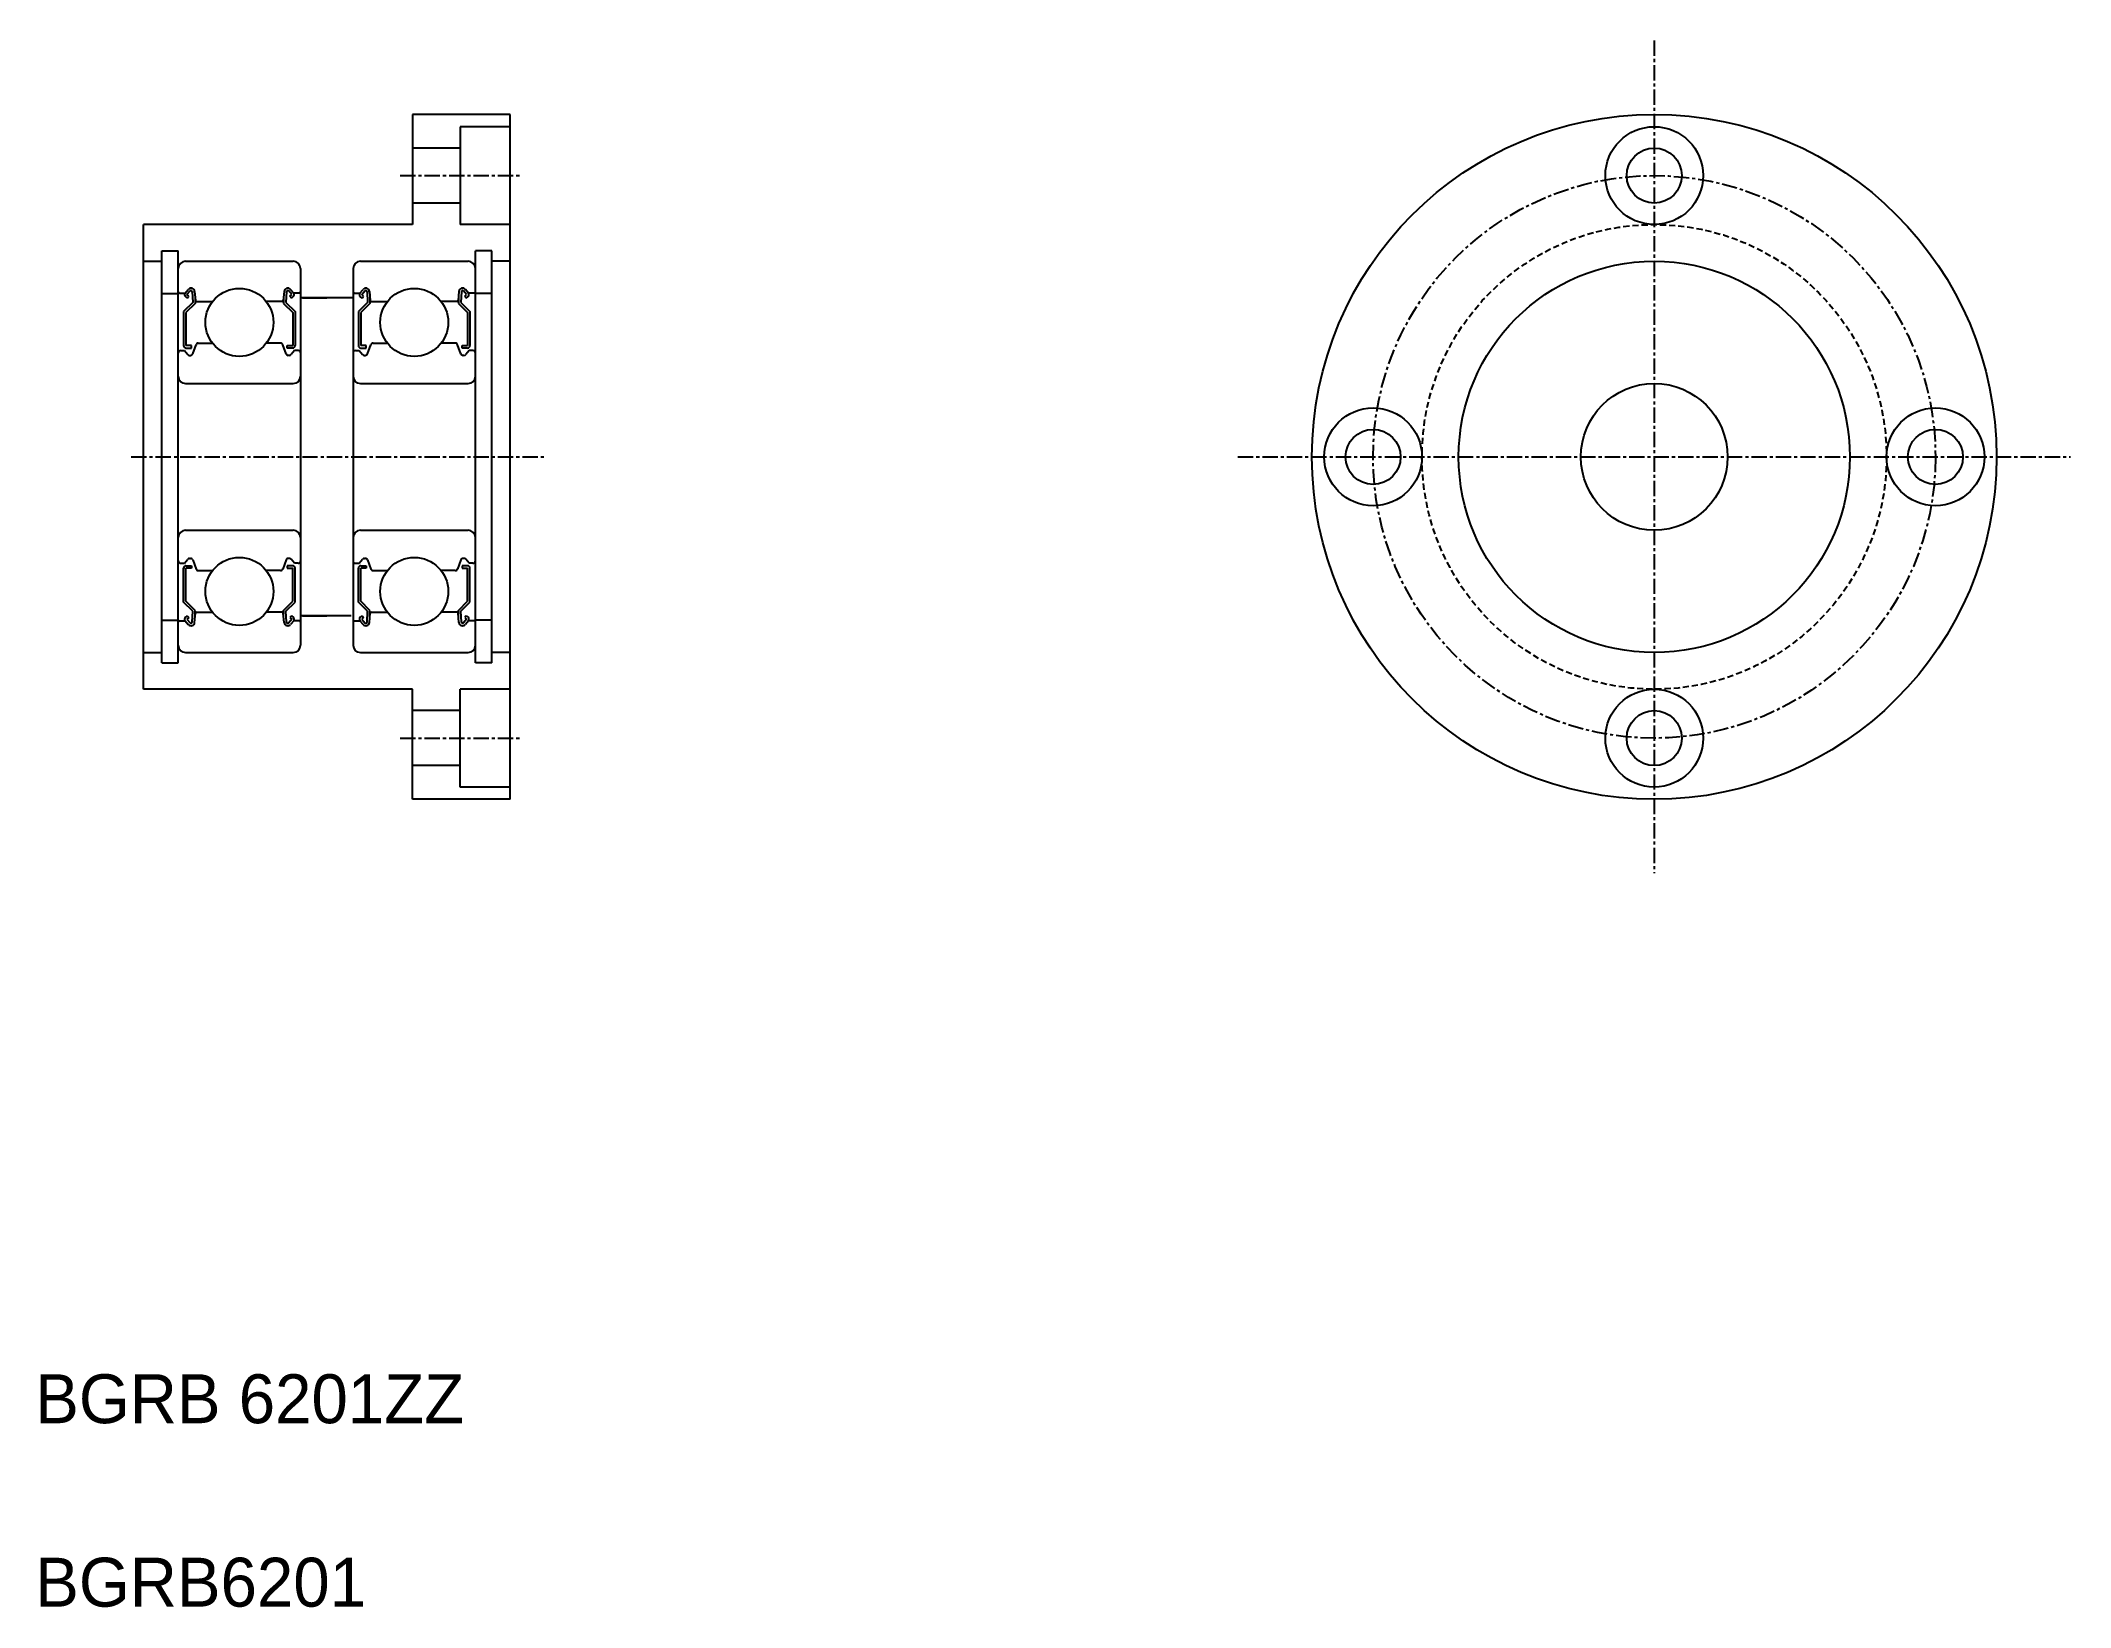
# Model space of a CAD drawing. Extents: x 144 to 310, y 89 to 217.
import ezdxf

# ---------------------------------------------------------------- set-up
doc = ezdxf.new("R2010")
doc.units = 0
doc.linetypes.add('CENTER', pattern=[2, 1.25, -0.25, 0.25, -0.25])
doc.linetypes.add('DASHED', pattern=[0.75, 0.5, -0.25])
doc.layers.get('0').update_dxf_attribs({"linetype": 'CONTINUOUS'})
doc.layers.add('CENTER', color=1, linetype='CENTER')

msp = doc.modelspace()

# ---------------------------------------------------------------- linework, layer by layer
at = {"color": 7, "linetype": 'CONTINUOUS'}
for p, q in [((174.38, 211.15), (174.38, 202.15)), ((182.38, 211.15), (174.38, 211.15)), ((178.38, 211.15), (178.38, 211.15)), ((180.38, 211.15), (180.38, 211.15)), ((182.38, 155.15), (182.38, 211.15)), ((178.28, 210.15), (178.28, 202.15)), ((182.38, 210.15), (178.28, 210.15)), ((178.28, 208.4), (174.38, 208.4)), ((178.28, 203.9), (174.38, 203.9)), ((152.38, 164.15), (152.38, 202.15)), ((174.38, 202.15), (152.38, 202.15)), ((182.38, 202.15), (178.28, 202.15)), ((153.88, 166.3), (153.88, 200)), ((153.88, 200), (155.23, 200)), ((155.23, 166.3), (155.23, 200)), ((179.53, 166.3), (179.53, 200)), ((180.88, 200), (179.53, 200)), ((180.88, 166.3), (180.88, 200)), ((152.38, 199.15), (153.88, 199.15)), ((155.83, 199.15), (164.63, 199.15)), ((165.23, 198.55), (165.23, 167.75)), ((169.53, 198.55), (169.53, 167.75)), ((170.13, 199.15), (178.93, 199.15)), ((182.38, 199.15), (180.88, 199.15)), ((153.88, 196.5), (155.23, 196.5)), ((155.33, 196.55), (155.79, 196.55)), ((155.79, 196.55), (156.04, 196.85)), ((155.97, 196.14), (155.81, 196.27)), ((155.94, 196.42), (156.19, 196.72)), ((156.09, 196.29), (155.94, 196.42)), ((155.97, 196.14), (156.09, 196.29)), ((156.37, 196.66), (156.41, 195.78)), ((156.57, 196.68), (156.63, 195.94)), ((156.61, 196.17), (156.61, 195.7)), ((163.89, 196.68), (163.82, 195.94)), ((163.84, 196.17), (163.84, 195.7)), ((164.09, 196.66), (164.04, 195.78)), ((164.51, 196.42), (164.26, 196.72)), ((164.36, 196.29), (164.51, 196.42)), ((164.49, 196.14), (164.36, 196.29)), ((164.67, 196.55), (164.42, 196.85)), ((164.49, 196.14), (164.64, 196.27)), ((165.13, 196.55), (164.67, 196.55)), ((169.53, 196.15), (165.23, 196.15)), ((165.38, 196.15), (167.38, 196.15)), ((169.38, 196.15), (167.38, 196.15)), ((169.63, 196.55), (170.09, 196.55)), ((170.09, 196.55), (170.34, 196.85)), ((170.27, 196.14), (170.11, 196.27)), ((170.24, 196.42), (170.49, 196.72)), ((170.39, 196.29), (170.24, 196.42)), ((170.27, 196.14), (170.39, 196.29)), ((170.67, 196.66), (170.71, 195.78)), ((170.87, 196.68), (170.93, 195.94)), ((170.91, 196.17), (170.91, 195.7)), ((178.19, 196.68), (178.12, 195.94)), ((178.14, 196.17), (178.14, 195.7)), ((178.39, 196.66), (178.34, 195.78)), ((178.81, 196.42), (178.56, 196.72)), ((178.66, 196.29), (178.81, 196.42)), ((178.79, 196.14), (178.66, 196.29)), ((178.97, 196.55), (178.72, 196.85)), ((178.79, 196.14), (178.94, 196.27)), ((179.43, 196.55), (178.97, 196.55)), ((180.88, 196.5), (179.53, 196.5)), ((156.41, 195.78), (155.66, 195.03)), ((155.66, 195.03), (155.66, 192.25)), ((156.61, 195.7), (155.86, 194.95)), ((155.86, 194.95), (155.86, 192.25)), ((156.73, 195.85), (158.03, 195.85)), ((163.72, 195.85), (162.42, 195.85)), ((163.84, 195.7), (164.59, 194.95)), ((164.04, 195.78), (164.79, 195.03)), ((164.59, 194.95), (164.59, 192.25)), ((164.79, 195.03), (164.79, 192.25)), ((170.71, 195.78), (169.96, 195.03)), ((169.96, 195.03), (169.96, 192.25)), ((170.91, 195.7), (170.16, 194.95)), ((170.16, 194.95), (170.16, 192.25)), ((171.03, 195.85), (172.33, 195.85)), ((178.02, 195.85), (176.72, 195.85)), ((178.14, 195.7), (178.89, 194.95)), ((178.34, 195.78), (179.09, 195.03)), ((178.89, 194.95), (178.89, 192.25)), ((179.09, 195.03), (179.09, 192.25)), ((155.43, 191.85), (155.73, 191.85)), ((155.73, 191.85), (156, 191.52)), ((156.31, 192.25), (155.86, 192.25)), ((155.86, 192.05), (156.31, 192.05)), ((156.16, 191.45), (156.22, 191.45)), ((156.31, 192.05), (156.31, 192.25)), ((156.41, 191.58), (156.68, 192.32)), ((156.87, 192.45), (158.03, 192.45)), ((163.59, 192.45), (162.42, 192.45)), ((164.05, 191.58), (163.78, 192.32)), ((164.14, 192.25), (164.59, 192.25)), ((164.14, 192.05), (164.14, 192.25)), ((164.59, 192.05), (164.14, 192.05)), ((164.3, 191.45), (164.23, 191.45)), ((164.73, 191.85), (164.45, 191.52)), ((165.03, 191.85), (164.73, 191.85)), ((169.73, 191.85), (170.03, 191.85)), ((170.03, 191.85), (170.3, 191.52)), ((170.61, 192.25), (170.16, 192.25)), ((170.16, 192.05), (170.61, 192.05)), ((170.46, 191.45), (170.52, 191.45)), ((170.61, 192.05), (170.61, 192.25)), ((170.71, 191.58), (170.98, 192.32)), ((171.17, 192.45), (172.33, 192.45)), ((177.89, 192.45), (176.72, 192.45)), ((178.35, 191.58), (178.08, 192.32)), ((178.44, 192.25), (178.89, 192.25)), ((178.44, 192.05), (178.44, 192.25)), ((178.89, 192.05), (178.44, 192.05)), ((178.6, 191.45), (178.53, 191.45)), ((179.03, 191.85), (178.75, 191.52)), ((179.33, 191.85), (179.03, 191.85)), ((155.83, 189.15), (164.63, 189.15)), ((170.13, 189.15), (178.93, 189.15)), ((155.83, 177.15), (164.63, 177.15)), ((170.13, 177.15), (178.93, 177.15)), ((155.43, 174.45), (155.73, 174.45)), ((155.73, 174.45), (156, 174.78)), ((156.16, 174.85), (156.22, 174.85)), ((156.41, 174.72), (156.68, 173.98)), ((164.05, 174.72), (163.78, 173.98)), ((164.3, 174.85), (164.23, 174.85)), ((164.73, 174.45), (164.45, 174.78)), ((165.03, 174.45), (164.73, 174.45)), ((169.73, 174.45), (170.03, 174.45)), ((170.03, 174.45), (170.3, 174.78)), ((170.46, 174.85), (170.52, 174.85)), ((170.71, 174.72), (170.98, 173.98)), ((178.35, 174.72), (178.08, 173.98)), ((178.6, 174.85), (178.53, 174.85)), ((179.03, 174.45), (178.75, 174.78)), ((179.33, 174.45), (179.03, 174.45)), ((155.66, 171.27), (155.66, 174.05)), ((155.86, 174.25), (156.31, 174.25)), ((155.86, 171.35), (155.86, 174.05)), ((156.31, 174.05), (155.86, 174.05)), ((156.31, 174.25), (156.31, 174.05)), ((156.87, 173.85), (158.03, 173.85)), ((163.59, 173.85), (162.42, 173.85)), ((164.59, 174.25), (164.14, 174.25)), ((164.14, 174.25), (164.14, 174.05)), ((164.14, 174.05), (164.59, 174.05)), ((164.59, 171.35), (164.59, 174.05)), ((164.79, 171.27), (164.79, 174.05)), ((169.96, 171.27), (169.96, 174.05)), ((170.16, 174.25), (170.61, 174.25)), ((170.16, 171.35), (170.16, 174.05)), ((170.61, 174.05), (170.16, 174.05)), ((170.61, 174.25), (170.61, 174.05)), ((171.17, 173.85), (172.33, 173.85)), ((177.89, 173.85), (176.72, 173.85)), ((178.89, 174.25), (178.44, 174.25)), ((178.44, 174.25), (178.44, 174.05)), ((178.44, 174.05), (178.89, 174.05)), ((178.89, 171.35), (178.89, 174.05)), ((179.09, 171.27), (179.09, 174.05)), ((156.41, 170.52), (155.66, 171.27)), ((156.61, 170.6), (155.86, 171.35)), ((163.84, 170.6), (164.59, 171.35)), ((164.04, 170.52), (164.79, 171.27)), ((170.71, 170.52), (169.96, 171.27)), ((170.91, 170.6), (170.16, 171.35)), ((178.14, 170.6), (178.89, 171.35)), ((178.34, 170.52), (179.09, 171.27)), ((153.88, 169.8), (155.23, 169.8)), ((155.33, 169.75), (155.79, 169.75)), ((155.79, 169.75), (156.04, 169.45)), ((155.97, 170.16), (155.81, 170.03)), ((156.09, 170.01), (155.94, 169.88)), ((155.94, 169.88), (156.19, 169.58)), ((155.97, 170.16), (156.09, 170.01)), ((156.37, 169.64), (156.41, 170.52)), ((156.57, 169.62), (156.63, 170.36)), ((156.61, 170.13), (156.61, 170.6)), ((156.73, 170.45), (158.03, 170.45)), ((163.72, 170.45), (162.42, 170.45)), ((163.89, 169.62), (163.82, 170.36)), ((163.84, 170.13), (163.84, 170.6)), ((164.09, 169.64), (164.04, 170.52)), ((164.51, 169.88), (164.26, 169.58)), ((164.49, 170.16), (164.36, 170.01)), ((164.36, 170.01), (164.51, 169.88)), ((164.67, 169.75), (164.42, 169.45)), ((164.49, 170.16), (164.64, 170.03)), ((165.13, 169.75), (164.67, 169.75)), ((169.38, 170.15), (165.23, 170.15)), ((165.38, 170.15), (167.38, 170.15)), ((169.38, 170.15), (167.38, 170.15)), ((169.63, 169.75), (170.09, 169.75)), ((170.09, 169.75), (170.34, 169.45)), ((170.27, 170.16), (170.11, 170.03)), ((170.39, 170.01), (170.24, 169.88)), ((170.24, 169.88), (170.49, 169.58)), ((170.27, 170.16), (170.39, 170.01)), ((170.67, 169.64), (170.71, 170.52)), ((170.87, 169.62), (170.93, 170.36)), ((170.91, 170.13), (170.91, 170.6)), ((171.03, 170.45), (172.33, 170.45)), ((178.02, 170.45), (176.72, 170.45)), ((178.19, 169.62), (178.12, 170.36)), ((178.14, 170.13), (178.14, 170.6)), ((178.39, 169.64), (178.34, 170.52)), ((178.81, 169.88), (178.56, 169.58)), ((178.79, 170.16), (178.66, 170.01)), ((178.66, 170.01), (178.81, 169.88)), ((178.97, 169.75), (178.72, 169.45)), ((178.79, 170.16), (178.94, 170.03)), ((179.43, 169.75), (178.97, 169.75)), ((180.88, 169.8), (179.53, 169.8)), ((152.38, 167.15), (153.88, 167.15)), ((153.88, 166.3), (155.23, 166.3)), ((155.83, 167.15), (164.63, 167.15)), ((158.23, 167.15), (158.23, 167.15)), ((160.23, 167.15), (160.23, 167.15)), ((170.13, 167.15), (178.93, 167.15)), ((172.53, 167.15), (172.53, 167.15)), ((174.53, 167.15), (174.53, 167.15)), ((180.88, 166.3), (179.53, 166.3)), ((182.38, 167.15), (180.88, 167.15)), ((174.38, 164.15), (152.38, 164.15)), ((174.38, 155.15), (174.38, 164.15)), ((178.28, 156.15), (178.28, 164.15)), ((182.38, 164.15), (178.28, 164.15)), ((178.28, 162.4), (174.38, 162.4)), ((178.28, 157.9), (174.38, 157.9)), ((182.38, 156.15), (178.28, 156.15)), ((182.38, 155.15), (174.38, 155.15))]:
    msp.add_line(p, q, dxfattribs=at)
for centre, radius in [((275.96, 183.15), 28), ((275.96, 206.15), 4), ((275.96, 206.15), 2.25), ((275.96, 183.15), 16), ((160.23, 194.15), 2.78), ((160.23, 194.15), 2.78), ((174.53, 194.15), 2.78), ((174.53, 194.15), 2.78), ((275.96, 183.15), 6), ((252.96, 183.15), 4), ((298.96, 183.15), 4), ((252.96, 183.15), 2.25), ((298.96, 183.15), 2.25), ((160.23, 172.15), 2.78), ((160.23, 172.15), 2.78), ((174.53, 172.15), 2.78), ((174.53, 172.15), 2.78), ((275.96, 160.15), 4), ((275.96, 160.15), 2.25)]:
    msp.add_circle(centre, radius, dxfattribs=at)
at = {"color": 3, "linetype": 'DASHED'}
msp.add_circle((275.96, 183.15), 19, dxfattribs=at)
at = {"color": 7, "linetype": 'CONTINUOUS'}
for centre, radius, start, end in [((155.83, 198.55), 0.6, 90, 180), ((164.63, 198.55), 0.6, 0, 90), ((170.13, 198.55), 0.6, 90, 180), ((178.93, 198.55), 0.6, 0, 90), ((155.33, 196.65), 0.1, 180, 270), ((155.94, 196.42), 0.2, 140.0012, 230.087), ((156.27, 196.65), 0.3, 4.9968, 140.0012), ((156.27, 196.65), 0.1, 2.8198, 140.0002), ((156.73, 195.95), 0.1, 184.9968, 270), ((163.72, 195.95), 0.1, 270, 355.0032), ((164.19, 196.65), 0.3, 39.9988, 175.0032), ((164.19, 196.65), 0.1, 39.9998, 177.1802), ((164.51, 196.42), 0.2, 309.913, 39.9988), ((165.13, 196.65), 0.1, 270, 0), ((169.63, 196.65), 0.1, 180, 270), ((170.24, 196.42), 0.2, 140.0012, 230.087), ((170.57, 196.65), 0.3, 4.9968, 140.0012), ((170.57, 196.65), 0.1, 2.8198, 140.0002), ((171.03, 195.95), 0.1, 184.9968, 270), ((178.02, 195.95), 0.1, 270, 355.0032), ((178.49, 196.65), 0.3, 39.9988, 175.0032), ((178.49, 196.65), 0.1, 39.9998, 177.1802), ((178.81, 196.42), 0.2, 309.913, 39.9988), ((179.43, 196.65), 0.1, 270, 0), ((155.43, 191.65), 0.2, 90, 180), ((155.86, 192.25), 0.2, 180, 270), ((156.16, 191.65), 0.2, 219.9952, 270), ((156.22, 191.65), 0.2, 270, 339.9916), ((156.87, 192.25), 0.2, 90, 159.9916), ((163.59, 192.25), 0.2, 20.0084, 90), ((164.23, 191.65), 0.2, 200.0084, 270), ((164.3, 191.65), 0.2, 270, 320.0048), ((164.59, 192.25), 0.2, 270, 0), ((165.03, 191.65), 0.2, 0, 90), ((169.73, 191.65), 0.2, 90, 180), ((170.16, 192.25), 0.2, 180, 270), ((170.46, 191.65), 0.2, 219.9952, 270), ((170.52, 191.65), 0.2, 270, 339.9916), ((171.17, 192.25), 0.2, 90, 159.9916), ((177.89, 192.25), 0.2, 20.0084, 90), ((178.53, 191.65), 0.2, 200.0084, 270), ((178.6, 191.65), 0.2, 270, 320.0048), ((178.89, 192.25), 0.2, 270, 0), ((179.33, 191.65), 0.2, 0, 90), ((155.83, 189.75), 0.6, 180, 270), ((164.63, 189.75), 0.6, 270, 0), ((170.13, 189.75), 0.6, 180, 270), ((178.93, 189.75), 0.6, 270, 0), ((155.83, 176.55), 0.6, 90, 180), ((164.63, 176.55), 0.6, 0, 90), ((170.13, 176.55), 0.6, 90, 180), ((178.93, 176.55), 0.6, 0, 90), ((155.43, 174.65), 0.2, 180, 270), ((156.16, 174.65), 0.2, 90, 140.0048), ((156.22, 174.65), 0.2, 20.0084, 90), ((164.23, 174.65), 0.2, 90, 159.9916), ((164.3, 174.65), 0.2, 39.9952, 90), ((165.03, 174.65), 0.2, 270, 0), ((169.73, 174.65), 0.2, 180, 270), ((170.46, 174.65), 0.2, 90, 140.0048), ((170.52, 174.65), 0.2, 20.0084, 90), ((178.53, 174.65), 0.2, 90, 159.9916), ((178.6, 174.65), 0.2, 39.9952, 90), ((179.33, 174.65), 0.2, 270, 0), ((155.86, 174.05), 0.2, 90, 180), ((156.87, 174.05), 0.2, 200.0084, 270), ((163.59, 174.05), 0.2, 270, 339.9916), ((164.59, 174.05), 0.2, 0, 90), ((170.16, 174.05), 0.2, 90, 180), ((171.17, 174.05), 0.2, 200.0084, 270), ((177.89, 174.05), 0.2, 270, 339.9916), ((178.89, 174.05), 0.2, 0, 90), ((155.33, 169.65), 0.1, 90, 180), ((155.94, 169.88), 0.2, 129.913, 219.9988), ((156.27, 169.64), 0.3, 219.9988, 355.0032), ((156.27, 169.64), 0.1, 219.9998, 357.1802), ((156.73, 170.35), 0.1, 90, 175.0032), ((163.72, 170.35), 0.1, 4.9968, 90), ((164.19, 169.64), 0.3, 184.9968, 320.0012), ((164.19, 169.64), 0.1, 182.8198, 320.0002), ((164.51, 169.88), 0.2, 320.0012, 50.087), ((165.13, 169.65), 0.1, 0, 90), ((169.63, 169.65), 0.1, 90, 180), ((170.24, 169.88), 0.2, 129.913, 219.9988), ((170.57, 169.64), 0.3, 219.9988, 355.0032), ((170.57, 169.64), 0.1, 219.9998, 357.1802), ((171.03, 170.35), 0.1, 90, 175.0032), ((178.02, 170.35), 0.1, 4.9968, 90), ((178.49, 169.64), 0.3, 184.9968, 320.0012), ((178.49, 169.64), 0.1, 182.8198, 320.0002), ((178.81, 169.88), 0.2, 320.0012, 50.087), ((179.43, 169.65), 0.1, 0, 90), ((155.83, 167.75), 0.6, 180, 270), ((164.63, 167.75), 0.6, 270, 0), ((170.13, 167.75), 0.6, 180, 270), ((178.93, 167.75), 0.6, 270, 0)]:
    msp.add_arc(centre, radius, start, end, dxfattribs=at)
at = {"layer": 'CENTER', "color": 1, "linetype": 'CENTER'}
for p, q in [((275.96, 217.19), (275.96, 149.11)), ((173.38, 206.15), (183.38, 206.15)), ((151.38, 183.15), (185.17, 183.15)), ((241.91, 183.15), (310, 183.15)), ((173.38, 160.15), (183.38, 160.15))]:
    msp.add_line(p, q, dxfattribs=at)
msp.add_circle((275.96, 183.15), 23, dxfattribs=at)

# ---------------------------------------------------------------- texts
at = {"color": 7, "linetype": 'CONTINUOUS'}
for s, p in [('BGRB 6201ZZ', (143.53, 104.13)), ('BGRB6201', (143.53, 89.13))]:
    msp.add_text(s, height=4, dxfattribs=at).set_placement(p)

doc.saveas('drawing.dxf')
